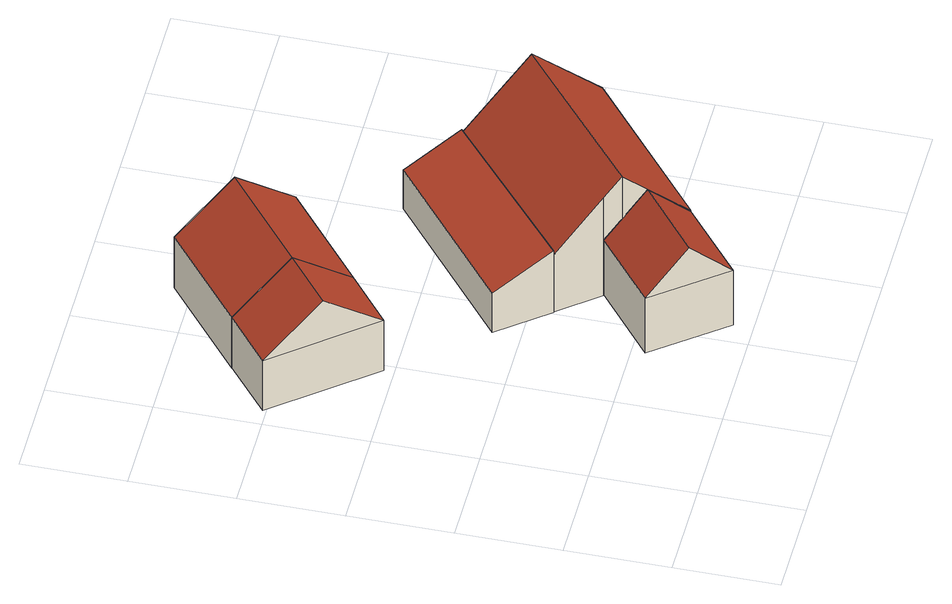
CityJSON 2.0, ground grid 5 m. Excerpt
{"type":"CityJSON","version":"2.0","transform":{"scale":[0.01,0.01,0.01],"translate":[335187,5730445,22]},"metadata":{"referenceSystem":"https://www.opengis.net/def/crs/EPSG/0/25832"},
"CityObjects":{
"building1":{"type":"Building","attributes":{"Geometrietyp2DReferenz":"3000","Gemeindeschluessel":"05170012","function":"31001_2723","roofType":"3100","measuredHeight":5.5},"address":[{"country":"Germany","locality":"Hamminkeln","thoroughfareNumber":"11","thoroughfareName":"Zum Weißenstein"}],"geometry":[{"type":"Solid","lod":"2","boundaries":[[[[0,1,2,3]],[[4,5,1,0]],[[6,7,5,4]],[[3,2,7,6]],[[0,8,4]],[[6,9,3]],[[3,9,8,0]],[[4,8,9,6]],[[1,5,7,2]]]],"semantics":{"surfaces":[{"type":"WallSurface"},{"type":"RoofSurface"},{"type":"GroundSurface"}],"values":[[0,0,0,0,0,0,1,1,2]]}}]},
"building2":{"type":"Building","attributes":{"Geometrietyp2DReferenz":"3000","Gemeindeschluessel":"05170012","function":"31001_1010","roofType":"3100","measuredHeight":5.57},"address":[{"country":"Germany","locality":"Hamminkeln","thoroughfareNumber":"11","thoroughfareName":"Zum Weißenstein"}],"geometry":[{"type":"Solid","lod":"2","boundaries":[[[[10,11,12,13]],[[14,15,11,10]],[[16,17,15,14]],[[13,12,17,16]],[[10,18,14]],[[16,19,13]],[[13,19,18,10]],[[14,18,19,16]],[[11,15,17,12]]]],"semantics":{"surfaces":[{"type":"WallSurface"},{"type":"RoofSurface"},{"type":"GroundSurface"}],"values":[[0,0,0,0,0,0,1,1,2]]}}]},
"building3":{"type":"Building","attributes":{"Geometrietyp2DReferenz":"3000","Gemeindeschluessel":"05170012","function":"51009_1610","roofType":"3100","measuredHeight":5.52},"geometry":[{"type":"Solid","lod":"2","boundaries":[[[[3,20,21,22]],[[6,23,20,3]],[[24,25,23,6]],[[22,21,25,24]],[[3,9,6]],[[24,26,22]],[[22,26,9,3]],[[6,9,26,24]],[[20,23,25,21]]]],"semantics":{"surfaces":[{"type":"WallSurface"},{"type":"RoofSurface"},{"type":"GroundSurface"}],"values":[[0,0,0,0,0,0,1,1,2]]}}]},
"building4":{"type":"Building","attributes":{"Geometrietyp2DReferenz":"3000","Gemeindeschluessel":"05170012","function":"31001_1010","roofType":"2100","measuredHeight":3.75},"address":[{"country":"Germany","locality":"Hamminkeln","thoroughfareNumber":"11","thoroughfareName":"Zum Weißenstein"}],"geometry":[{"type":"Solid","lod":"2","boundaries":[[[[27,28,29,30]],[[31,32,28,27]],[[33,34,32,31]],[[30,29,34,33]],[[31,27,30,33]],[[28,32,34,29]]]],"semantics":{"surfaces":[{"type":"WallSurface"},{"type":"RoofSurface"},{"type":"GroundSurface"}],"values":[[0,0,0,0,1,2]]}}]},
"building5":{"type":"Building","attributes":{"Geometrietyp2DReferenz":"3000","Gemeindeschluessel":"05170012","function":"31001_1010","roofType":"3100","measuredHeight":6.88},"address":[{"country":"Germany","locality":"Hamminkeln","thoroughfareNumber":"11","thoroughfareName":"Zum Weißenstein"}],"geometry":[{"type":"Solid","lod":"2","boundaries":[[[[35,36,37,38]],[[39,40,36,35]],[[41,42,40,39]],[[43,44,42,41]],[[45,46,44,43]],[[47,48,46,45]],[[38,37,48,47]],[[41,39,35,38,43]],[[47,45,43,38]],[[36,40,42,44,46,48,37]]]],"semantics":{"surfaces":[{"type":"WallSurface"},{"type":"RoofSurface"},{"type":"GroundSurface"}],"values":[[0,0,0,0,0,0,0,1,1,2]]}}]}
},
"vertices":[
[468,1549,397],[468,1549,92],[713,1747,92],[713,1747,397],[88,2018,397],[88,2018,92],[333,2217,397],[333,2217,92],[278,1783,641],[523,1982,641],
[1089,89,447],[1089,89,113],[1422,361,113],[1422,361,447],[821,432,447],[821,432,113],[1153,698,447],[1153,698,113],[955,260,670],[1288,529,670],
[713,1747,89],[1169,2118,89],[1169,2118,397],[333,2217,89],[789,2586,397],[789,2586,89],[979,2352,641],
[1688,1476,473],[1688,1476,104],[1508,1703,104],[1508,1703,341],[997,893,479],[997,893,104],[808,1130,341],[808,1130,104],
[1153,698,705],[1153,698,108],[1209,627,108],[1209,627,797],[997,893,453],[997,893,108],[1688,1476,453],[1688,1476,108],[1903,1203,797],[1903,1203,108],[2119,930,453],[2119,930,108],[1422,361,453],[1422,361,108]
]}
